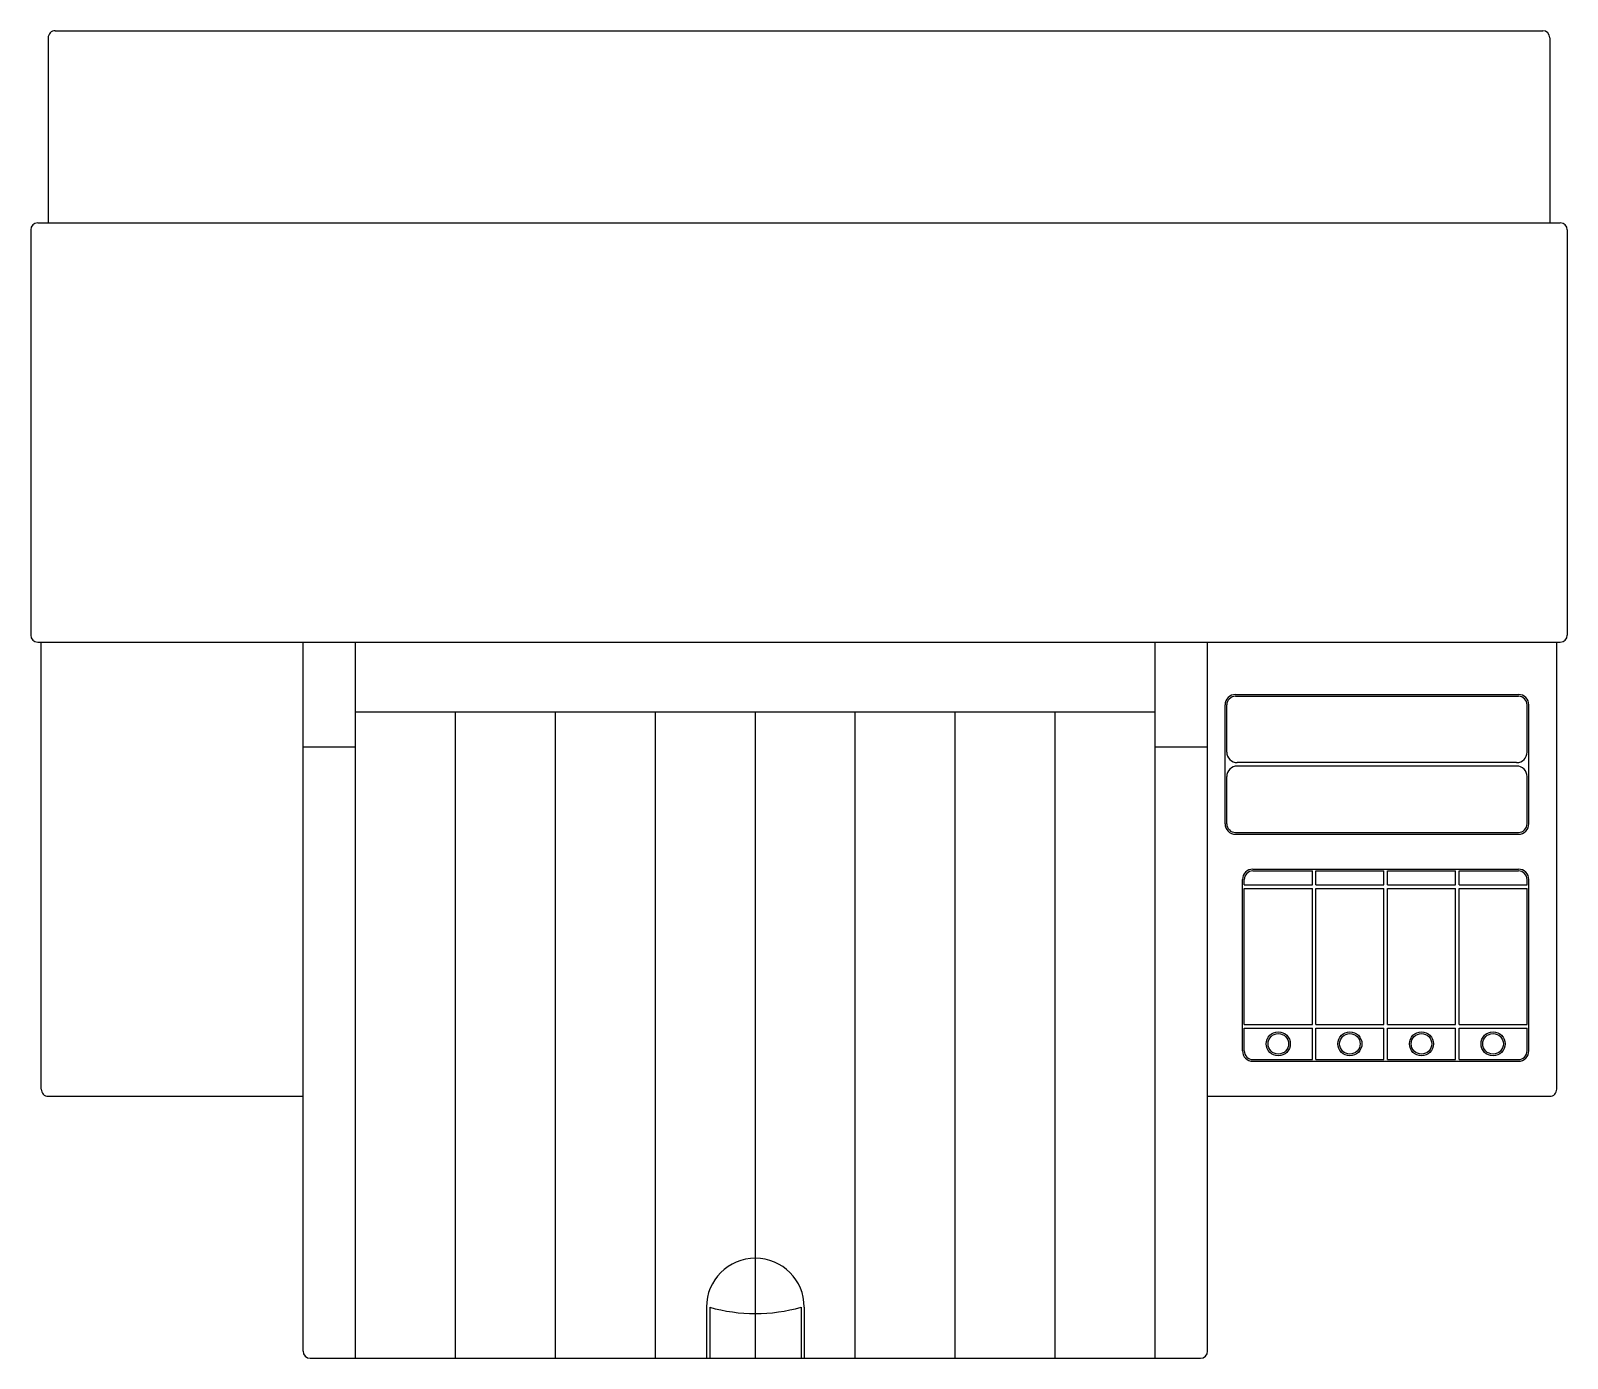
# Model space of a CAD drawing. Extents: x 18.213 to 18.653, y 22.003 to 22.383.
import ezdxf

# ---------------------------------------------------------------- set-up
doc = ezdxf.new("R2010")
doc.units = 0
doc.header["$LTSCALE"] = 0.35
doc.header["$MEASUREMENT"] = 0
doc.layers.add('MOBIL', color=2, linetype='CONTINUOUS')
doc.layers.add('MOBIL-I', color=1, linetype='CONTINUOUS')

msp = doc.modelspace()

# ---------------------------------------------------------------- linework, layer by layer
at = {"layer": 'MOBIL'}
for p, q in [((18.21841029169821, 22.3807087212332), (18.21841029169821, 22.32770872123319)), ((18.2204102916982, 22.3827087212332), (18.64641029169821, 22.38270872123319)), ((18.64841029169821, 22.38070872123319), (18.64841029169821, 22.32770872123319)), ((18.21341029169821, 22.32570872123319), (18.21341029169821, 22.20970872123319)), ((18.21541029169821, 22.32770872123319), (18.21841029169809, 22.32770872123319)), ((18.64841029169816, 22.32770872123319), (18.65141029169821, 22.32770872123319)), ((18.65341029169821, 22.32570872123319), (18.65341029169821, 22.20970872123319)), ((18.21541029169821, 22.20770872123319), (18.21641029169814, 22.2077087212333)), ((18.2164102916982, 22.07970872123319), (18.21641029169821, 22.20770872123319)), ((18.65041029169821, 22.07970872123319), (18.65041029169821, 22.20770872123319)), ((18.65041029169811, 22.2077087212333), (18.65141029169822, 22.20770872123319)), ((18.2184102916982, 22.07770872123319), (18.29141029169818, 22.07770872123319)), ((18.2914102916982, 22.00470872123319), (18.29141029169818, 22.07770872123319)), ((18.55041029169821, 22.00470872123319), (18.5504102916982, 22.07770872123319)), ((18.5504102916982, 22.07770872123319), (18.64841029169822, 22.07770872123319)), ((18.29341029169819, 22.00270872123319), (18.30641029169828, 22.00270872123315)), ((18.30641029169828, 22.00270872123315), (18.53541029169819, 22.00270872123315)), ((18.53541029169819, 22.00270872123315), (18.54841029169822, 22.00270872123319))]:
    msp.add_line(p, q, dxfattribs=at)
for centre, start, end in [((18.2204102916982, 22.3807087212332), 89.99999999999906, 180), ((18.64641029169821, 22.38070872123319), 0, 89.99999999999906), ((18.21541029169821, 22.32570872123319), 90, 180), ((18.65141029169821, 22.32570872123319), 0, 90), ((18.21541029169821, 22.20970872123319), 180, 270), ((18.65141029169822, 22.20970872123319), 270, 0), ((18.2184102916982, 22.07970872123319), 179.9999999999984, 270), ((18.2184102916982, 22.07970872123319), 179.9999999999984, 270), ((18.64841029169822, 22.07970872123319), 270, 1.56483290328005e-12), ((18.2934102916982, 22.00470872123319), 179.999999999999, 269.9999999998236), ((18.54841029169821, 22.00470872123319), 270.0000000001764, 9.923330606166172e-13)]:
    msp.add_arc(centre, 0.002, start, end, dxfattribs=at)
at = {"layer": 'MOBIL-I'}
for p, q in [((18.21841029169809, 22.32770872123319), (18.64841029169816, 22.32770872123319)), ((18.21641029169814, 22.2077087212333), (18.65041029169811, 22.2077087212333)), ((18.29141029169818, 22.07770872123319), (18.29141029169821, 22.20770872123319)), ((18.3064102916982, 22.00270872123319), (18.30641029169821, 22.20770872123319)), ((18.53541029169821, 22.00270872123319), (18.53541029169821, 22.20770872123319)), ((18.5504102916982, 22.07770872123319), (18.55041029169821, 22.20770872123319)), ((18.55541029169821, 22.1557087212332), (18.55541029169821, 22.1897087212332)), ((18.55591029169821, 22.17620872123318), (18.55591029169821, 22.1897087212332)), ((18.55841029169821, 22.1927087212332), (18.63941029169821, 22.1927087212332)), ((18.55841029169821, 22.1922087212332), (18.63941029169821, 22.1922087212332)), ((18.64191029169821, 22.17620872123319), (18.64191029169821, 22.1897087212332)), ((18.64241029169821, 22.1557087212332), (18.64241029169821, 22.1897087212332)), ((18.30641029169821, 22.1877087212332), (18.53541029169821, 22.1877087212332)), ((18.33503529169827, 22.00270872123315), (18.33503529169827, 22.18770872123319)), ((18.36366029169827, 22.00270872123315), (18.36366029169827, 22.18770872123319)), ((18.39228529169827, 22.00270872123315), (18.39228529169827, 22.18770872123319)), ((18.42091029169827, 22.00270872123315), (18.42091029169827, 22.18770872123319)), ((18.44953529169827, 22.00270872123315), (18.44953529169827, 22.18770872123319)), ((18.47816029169827, 22.00270872123315), (18.47816029169827, 22.18770872123319)), ((18.50678529169827, 22.00270872123315), (18.50678529169827, 22.18770872123319)), ((18.29141029169821, 22.17770872123319), (18.30641029169821, 22.17770872123319)), ((18.53541029169821, 22.17770872123319), (18.55041029169821, 22.17770872123319)), ((18.63891029169821, 22.17320872123319), (18.55891029169821, 22.17320872123318)), ((18.63891029169821, 22.1722087212332), (18.55891029169821, 22.17220872123318)), ((18.55591029169821, 22.1557087212332), (18.55591029169821, 22.16920872123318)), ((18.64191029169821, 22.1557087212332), (18.64191029169821, 22.1692087212332)), ((18.55841029169821, 22.1532087212332), (18.63941029169821, 22.1532087212332)), ((18.55841029169821, 22.1527087212332), (18.63941029169821, 22.1527087212332)), ((18.56341029169821, 22.14270872123319), (18.63941029169821, 22.14270872123319)), ((18.56341029169821, 22.1422087212332), (18.58041029169822, 22.1422087212332)), ((18.58041029169822, 22.13820872123319), (18.58041029169822, 22.1422087212332)), ((18.58141029169822, 22.13820872123319), (18.58141029169822, 22.1422087212332)), ((18.58141029169822, 22.1422087212332), (18.60091029169822, 22.1422087212332)), ((18.60091029169822, 22.13820872123319), (18.60091029169822, 22.14220872123319)), ((18.60191029169822, 22.13820872123319), (18.60191029169822, 22.14220872123319)), ((18.60191029169822, 22.1422087212332), (18.62141029169823, 22.1422087212332)), ((18.62141029169822, 22.13820872123318), (18.62141029169823, 22.1422087212332)), ((18.62241029169822, 22.13820872123319), (18.62241029169822, 22.1422087212332)), ((18.62241029169822, 22.14220872123319), (18.63941029169821, 22.14220872123319)), ((18.56041029169821, 22.0907087212332), (18.56041029169821, 22.13970872123319)), ((18.56091029169821, 22.13820872123319), (18.56091029169821, 22.13970872123319)), ((18.56091029169821, 22.13820872123319), (18.58041029169822, 22.13820872123319)), ((18.56091029169821, 22.1372087212332), (18.58041029169822, 22.1372087212332)), ((18.56091029169821, 22.0982087212332), (18.56091029169821, 22.1372087212332)), ((18.58041029169822, 22.09820872123317), (18.58041029169822, 22.1372087212332)), ((18.58141029169822, 22.13820872123319), (18.60091029169822, 22.13820872123319)), ((18.58141029169822, 22.1372087212332), (18.60091029169822, 22.13720872123319)), ((18.58141029169822, 22.09820872123317), (18.58141029169822, 22.1372087212332)), ((18.60091029169822, 22.09820872123318), (18.60091029169822, 22.13720872123319)), ((18.60191029169822, 22.13820872123319), (18.62141029169822, 22.13820872123318)), ((18.60191029169822, 22.09820872123317), (18.60191029169822, 22.13720872123319)), ((18.60191029169822, 22.13720872123319), (18.62141029169822, 22.13720872123319)), ((18.62141029169822, 22.09820872123317), (18.62141029169822, 22.13720872123319)), ((18.62241029169822, 22.13820872123319), (18.64191029169821, 22.13820872123319)), ((18.62241029169822, 22.09820872123318), (18.62241029169822, 22.13720872123319)), ((18.62241029169822, 22.13720872123319), (18.64191029169821, 22.13720872123319)), ((18.64191029169821, 22.13820872123319), (18.64191029169821, 22.13970872123319)), ((18.64191029169822, 22.0982087212332), (18.64191029169821, 22.13720872123319)), ((18.64241029169822, 22.0907087212332), (18.64241029169821, 22.13970872123319)), ((18.56091029169821, 22.0982087212332), (18.58041029169822, 22.09820872123317)), ((18.56091029169821, 22.0907087212332), (18.56091029169821, 22.0972087212332)), ((18.56091029169821, 22.0972087212332), (18.58041029169822, 22.09720872123318)), ((18.58041029169822, 22.08820872123319), (18.58041029169822, 22.09720872123318)), ((18.58141029169822, 22.09820872123317), (18.60091029169822, 22.09820872123318)), ((18.58141029169822, 22.08820872123319), (18.58141029169822, 22.09720872123318)), ((18.58141029169822, 22.09720872123318), (18.60091029169822, 22.09720872123318)), ((18.60091029169822, 22.08820872123319), (18.60091029169822, 22.09720872123318)), ((18.60191029169822, 22.09820872123317), (18.62141029169822, 22.09820872123317)), ((18.60191029169821, 22.08820872123319), (18.60191029169822, 22.09720872123318)), ((18.60191029169822, 22.09720872123318), (18.62141029169822, 22.09720872123318)), ((18.62141029169822, 22.08820872123319), (18.62141029169822, 22.09720872123318)), ((18.62241029169822, 22.09820872123318), (18.64191029169822, 22.0982087212332)), ((18.62241029169822, 22.08820872123319), (18.62241029169822, 22.09720872123318)), ((18.62241029169822, 22.09720872123318), (18.64191029169822, 22.0972087212332)), ((18.64191029169822, 22.0907087212332), (18.64191029169822, 22.0972087212332)), ((18.56341029169822, 22.08820872123319), (18.58041029169822, 22.08820872123319)), ((18.58141029169822, 22.08820872123319), (18.60091029169822, 22.08820872123319)), ((18.60191029169821, 22.08820872123319), (18.62141029169822, 22.08820872123319)), ((18.62241029169822, 22.08820872123319), (18.63941029169822, 22.08820872123319)), ((18.56341029169822, 22.0877087212332), (18.63941029169822, 22.0877087212332)), ((18.40691029169824, 22.01733372123319), (18.40691029169824, 22.00270872123315)), ((18.40782935853971, 22.01733372123319), (18.40782935853971, 22.00270872123315)), ((18.43399122485675, 22.01733372123319), (18.43399122485675, 22.00270872123315)), ((18.43491029169823, 22.01733372123319), (18.43491029169823, 22.00270872123315))]:
    msp.add_line(p, q, dxfattribs=at)
for centre, radius in [((18.57066029169825, 22.09270872123319), 0.003446960135523369), ((18.57066029169825, 22.09270872123319), 0.002946960135523369), ((18.5911602916982, 22.09270872123318), 0.003446960135523369), ((18.5911602916982, 22.09270872123318), 0.002946960135523369), ((18.61166029169817, 22.09270872123318), 0.003446960135523369), ((18.61166029169817, 22.09270872123318), 0.002946960135523369), ((18.63216029169821, 22.09270872123319), 0.003446960135523369), ((18.63216029169821, 22.09270872123319), 0.002946960135523369)]:
    msp.add_circle(centre, radius, dxfattribs=at)
for centre, radius, start, end in [((18.55841029169821, 22.1897087212332), 0.003, 90, 180.000000000001), ((18.55841029169821, 22.1897087212332), 0.0025, 90, 180.000000000001), ((18.63941029169821, 22.1897087212332), 0.003, 0, 90), ((18.63941029169821, 22.1897087212332), 0.0025, 0, 90), ((18.55891029169821, 22.17620872123318), 0.003, 180, 270.0000000000071), ((18.63891029169821, 22.17620872123319), 0.003, 270.0000000000073, 0), ((18.55891029169821, 22.16920872123318), 0.003, 90.00000000000709, 180.0000000000123), ((18.63891029169821, 22.1692087212332), 0.003, 0, 90.0000000000098), ((18.55841029169821, 22.1557087212332), 0.003, 180.0000000000011, 270), ((18.55841029169821, 22.1557087212332), 0.0025, 180.0000000000011, 270), ((18.63941029169821, 22.1557087212332), 0.003, 270, 0), ((18.63941029169821, 22.1557087212332), 0.0025, 270, 0), ((18.56341029169821, 22.13970872123319), 0.003, 89.9999999999977, 180.0000000000039), ((18.56341029169821, 22.13970872123319), 0.0025, 89.9999999999977, 180.0000000000039), ((18.63941029169821, 22.13970872123319), 0.003, 3.918443367563053e-12, 90), ((18.63941029169821, 22.13970872123319), 0.0025, 3.918443367563053e-12, 90), ((18.56341029169822, 22.0907087212332), 0.003, 180.0000000000039, 270), ((18.56341029169822, 22.0907087212332), 0.0025, 180.0000000000039, 270), ((18.63941029169822, 22.0907087212332), 0.003, 270, 3.918443367563053e-12), ((18.63941029169822, 22.0907087212332), 0.0025, 270, 3.918443367563053e-12), ((18.42091029169827, 22.01733372123319), 0.01399999999996027, 0, 180), ((18.42091029169823, 22.06295936816416), 0.04746378061393022, 254.0023330357786, 285.9976669642296)]:
    msp.add_arc(centre, radius, start, end, dxfattribs=at)

doc.saveas('drawing.dxf')
